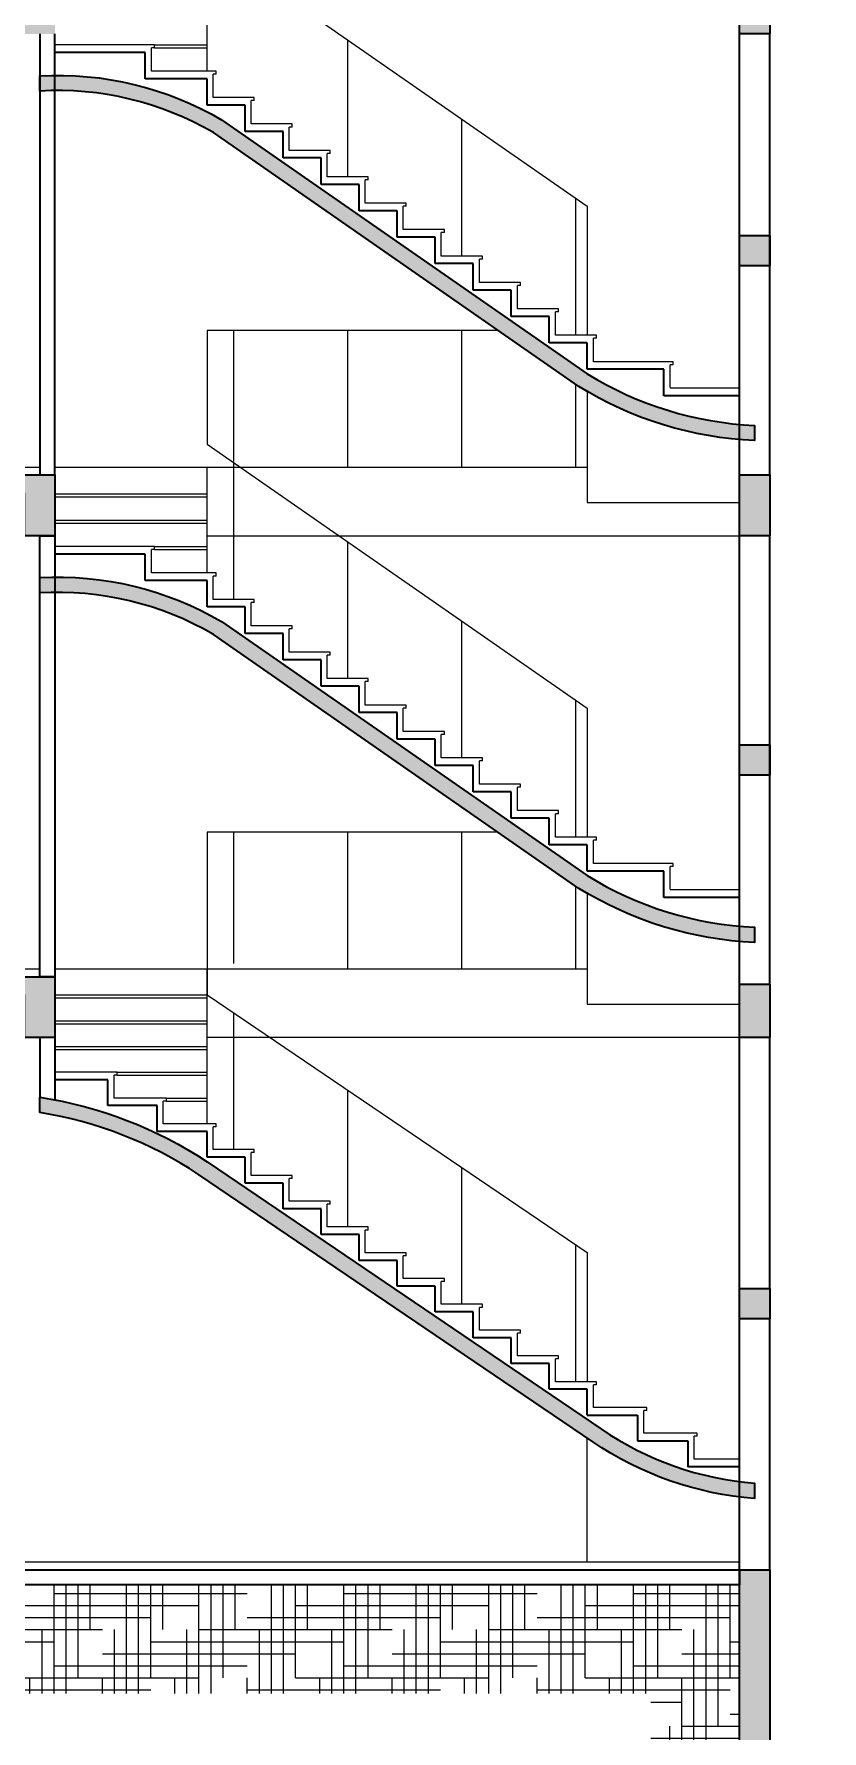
# Model space of a CAD drawing. Header units: millimetres. Extents: x -127141 to 682685, y -1234500 to 49778.
# Drawn here: x 515187 to 520368, y -190676 to -179516 of the extents above; entities that cross this region are included whole.
import ezdxf

# ---------------------------------------------------------------- set-up
doc = ezdxf.new("R2010")
doc.units = ezdxf.units.MM
doc.header["$MEASUREMENT"] = 0
for name, color, linetype, lineweight in [('-CONCRETE', 1, 'Continuous', 35), ('-FURNITURE', 46, 'Continuous', 9), ('-LINE1', 7, 'Continuous', 18), ('-LINE2', 252, 'Continuous', 9), ('-WALL', 4, 'Continuous', 35)]:
    doc.layers.add(name, color=color, linetype=linetype, lineweight=lineweight)
doc.layers.add('13. NET HATCH', color=251, linetype='Continuous')
pattern_1 = [(49.99999999999999, (155045.32992397, 446280.920161084), (71.72601826007534, -6.27521349825951), [7.5, -82.5]), (355, (155045.32992397, 446280.920161084), (-13.8751333613, 75.21921337000119), [6, -66]), (100.4514, (155051.30709197, 446280.397227084), (57.85093817140215, 68.94395420609536), [6.374019, -70.1142112]), (46.18420000000002, (155045.32992397, 446300.920161084), (106.7241048625644, -16.5519014329018), [11.24999999999998, -123.7499999999997]), (96.6356, (155054.22359847, 446299.540830384), (93.46627055487032, 97.41178709004416), [9.561028799999997, -105.1713]), (351.1842000000001, (155045.32992397, 446300.920161084), (93.46619451336271, 97.41186009253248), [9, -99]), (21, (155055.32992397, 446295.920161084), (59.69070521184616, -40.26188906653388), [7.5, -82.5]), (326, (155055.32992397, 446295.920161084), (24.33153319215817, 72.5150045046853), [6, -66]), (71.45140000000002, (155060.30414727, 446292.565000484), (84.02226285814899, 32.25304967099524), [6.374018999999998, -70.11421119999997]), (37.50000000000001, (155045.32992397, 446280.920161084), (1.215985531729066, 33.28938538313115), [0, -65.19999999999999, 0, -67, 0, -66.25]), (7.499999999999999, (155045.32992397, 446280.920161084), (26.30695374421486, 39.44117118823603), [0, -38.2, 0, -63.7, 0, -25.25]), (327.5, (155023.02992397, 446280.920161084), (53.3822436172409, -2.255487173437975), [0, -25, 0, -78, 0, -103.5]), (317.5, (155013.02992397, 446280.920161084), (58.31861693423861, 10.01049823323177), [0, -32.5, 0, -51.79999999999999, 0, -73.5]), (45, (155045.32992397, 446280.920161084), (-30.05203820042827, 30.05203820042827), []), (45, (155045.32992397, 446293.170161084), (-30.05203820042827, 30.05203820042827), [])]

msp = doc.modelspace()

# ---------------------------------------------------------------- hatches: boundary and pattern name
at = {"layer": '13. NET HATCH'}
h = msp.add_hatch(dxfattribs=at)
h.set_pattern_fill('CHAU-01', color=256, scale=10, pattern_type=2)
h.set_pattern_definition(pattern_1)
h.paths.add_polyline_path([(524075.0341103892, -179115.8014388417), (523875.0364275958, -179115.8014388417), (523875.0364275958, -179165.8014388417), (522025.0352689924, -179165.8014388417), (522025.0352689924, -179115.8014388419), (521825.0352689925, -179115.8014388419), (521825.0352689925, -179515.8074222661), (522025.0352689924, -179515.8074222661), (522025.0352689926, -179285.8014388417), (523875.0364275958, -179285.8014388417), (523875.0364275958, -179515.8014388417), (524075.0341103892, -179515.8014388417)])
h.paths.add_polyline_path([(523225.0352689926, -185885.7954554176), (522025.0352689926, -185885.7954554176), (522025.0352689926, -186115.7954554175), (521825.0352689925, -186115.7954554175), (521825.0352689925, -185715.7954554176), (522025.0352689926, -185715.7954554176), (522025.0352689926, -185765.7954554176), (523425.0352689926, -185765.7954554176), (523875.0364275958, -185765.7954554176), (523875.0364275959, -185715.7954554174), (524075.0345807187, -185715.7914540793), (524075.0345807187, -186115.7914540796), (523875.0364275958, -186115.7954554175), (523875.0364275957, -185885.7954554176)])
h.paths.add_polyline_path([(521825.0352689925, -182415.8014388417), (522025.0352689926, -182415.8014388417), (522025.0352689926, -182465.801438842), (523875.0364275958, -182465.8014388417), (523875.0364275958, -182415.8014388417), (524075.0341103892, -182415.8014388417), (524075.0341103892, -182815.8014388417), (523875.0364275958, -182815.8014388417), (523875.0364275958, -182585.8014388417), (522025.0352689926, -182585.8014388417), (522025.0352689926, -182815.801438842), (521825.0352689925, -182815.801438842)])
h.paths.add_polyline_path([(523875.0352689926, -180015.8014388417), (524075.0352689926, -180015.8014388417), (524075.0352689926, -180165.8014388417), (523875.0352689926, -180165.8014388417)])
h.paths.add_polyline_path([(523875.0352689926, -183315.7954554175), (524075.0352689926, -183315.7954554175), (524075.0352689926, -183465.7954554175), (523875.0352689926, -183465.7954554175)])
h.paths.add_polyline_path([(515325.0341103892, -176727.2139982468), (515325.0341103892, -176877.2139982468), (515125.0364275958, -176877.2139982468), (515125.0364275958, -176727.2139982468)])
h.paths.add_polyline_path([(519825.0352689924, -174495.8014388417), (522025.0352689924, -174495.8014388417), (522025.0352689924, -174795.8014388417), (521825.0352689923, -174795.8014388417), (521825.0352689923, -174615.8014388419), (520025.0352689925, -174615.8014388419), (520025.0352689925, -174795.8014388417), (519825.0352689924, -174795.8014388417)])
h.paths.add_polyline_path([(515125.0364275958, -175515.8014388419), (520025.0352689925, -175515.8014388419), (520025.0352689925, -175915.801438842), (519825.0352689924, -175915.801438842), (519825.0352689924, -175635.8014388417), (515325.0364275958, -175635.8014388417), (515325.0364275958, -175915.801438842), (515125.0364275958, -175915.801438842)])
h.paths.add_polyline_path([(521825.0352689923, -175515.8014388419), (524075.0341103891, -175515.8014388417), (524075.0341103891, -175915.8014388417), (523875.0364275957, -175915.8014388417), (523875.0364275957, -175635.8014388417), (522025.0352689924, -175635.8014388417), (522025.0352689924, -175915.801438842), (521825.0352689923, -175915.801438842)])
h.paths.add_polyline_path([(510390.0352689921, -179115.8014388417), (510590.0329517855, -179115.8014388417), (510590.0329517855, -179165.8014388417), (515125.0364275958, -179165.8014388417), (515125.0364275958, -179115.8014388419), (515325.0341103892, -179115.8014388419), (515325.0341103892, -179515.8014388417), (515125.0364275958, -179515.8014388417), (515125.0364275957, -179285.8014388417), (510590.0329517855, -179285.8014388417), (510590.0329517855, -179515.8014388417), (510390.0352689921, -179515.8014388417)])
h.paths.add_polyline_path([(523875.0352689923, -176615.8014388417), (524075.0352689924, -176615.8014388417), (524075.0352689924, -176765.8014388417), (523875.0352689923, -176765.8014388417)])
h.paths.add_polyline_path([(519825.0352689924, -177540.8044305539), (520025.0352689925, -177540.8044305539), (520025.0352689925, -177740.8044305539), (519825.0352689924, -177740.8044305539)])
h.paths.add_polyline_path([(521825.0352689923, -177540.8044305539), (522025.0352689924, -177540.8044305539), (522025.0352689924, -177740.8044305539), (521825.0352689923, -177740.8044305539)])
h.paths.add_polyline_path([(519825.0352689926, -179115.8014388419), (520025.0352689926, -179115.8014388419), (520025.0352689926, -179515.8074222661), (519825.0352689926, -179515.8074222661)])
h.paths.add_polyline_path([(521825.0352689925, -180840.8044305539), (522025.0352689924, -180840.8044305539), (522025.0352689924, -181040.8044305539), (521825.0352689925, -181040.8044305539)])
h.paths.add_polyline_path([(519825.0352689926, -180840.8044305539), (520025.0352689926, -180840.8044305539), (520025.0352689926, -181040.8044305539), (519825.0352689926, -181040.8044305539)])
h.paths.add_polyline_path([(510390.0352689921, -179915.8014388417), (510590.0329517855, -179915.8014388417), (510590.0329517855, -180065.8014388417), (510390.0352689921, -180065.8014388417)])
edge = h.paths.add_edge_path()
edge.add_line((518770.1735868437, -181834.7159191122), (516366.4392356108, -180164.7561345847))
edge.add_arc((515341.7481296381, -181922.1202806603), 2034.286264165292, 59.75421816105209, 93.28902992566904)
edge.add_line((515225.0352689934, -179891.1848526538), (515225.035268993, -179791.0276112616))
edge.add_arc((515341.7481296381, -181922.1202806596), 2134.286264164811, 59.64645075509321, 93.13476773686892, ccw=False)
edge.add_line((516420.2762746012, -180080.394215816), (518825.0352689927, -181751.0658564052))
edge.add_arc((520027.183318078, -179804.2691623094), 2288.050982837072, 238.3046466095832, 267.4412292209479)
edge.add_line((519925.0352689926, -182090.0388523985), (519925.0352689924, -182190.134471311))
edge.add_arc((520027.183318078, -179804.2691623095), 2388.05098283692, 238.2391632880568, 267.548445008484, ccw=False)
h.paths.add_polyline_path([(519825.0352689926, -182415.8014388417), (520025.0352689926, -182415.8014388417), (520025.0352689926, -182815.801438842), (519825.0352689926, -182815.801438842)])
h.paths.add_polyline_path([(521825.0352689925, -184190.7984471297), (522025.0352689926, -184190.7984471297), (522025.0352689926, -184390.7984471295), (521825.0352689925, -184390.7984471295)])
h.paths.add_polyline_path([(519825.0352689926, -184190.7984471297), (520025.0352689926, -184190.7984471297), (520025.0352689926, -184390.7984471295), (519825.0352689926, -184390.7984471295)])
h.paths.add_polyline_path([(509189.6508745029, -183215.4197044895), (509389.6508745029, -183215.4197044895), (509389.6508745029, -183315.4197044896), (509189.6508745029, -183315.4197044896)])
h.paths.add_polyline_path([(510390.0352689921, -183215.7954554175), (510590.0329517855, -183215.7954554175), (510590.0329517855, -183365.7954554175), (510390.0352689921, -183365.7954554175)])
h.paths.add_polyline_path([(510390.0341103888, -186465.7954554175), (510590.0329517855, -186465.7954554175), (510590.0329517855, -186615.7954554175), (510390.0341103888, -186615.7954554175)])
h.paths.add_polyline_path([(511590.0341103889, -186465.7954554175), (511790.0317931823, -186465.7954554175), (511790.0317931823, -186615.7954554175), (511590.0341103889, -186615.7954554175)])
h.paths.add_polyline_path([(519825.0352689926, -187765.7984471298), (520025.0352689926, -187765.7984471298), (520025.0352689926, -187965.7984471297), (519825.0352689926, -187965.7984471297)])
h.paths.add_polyline_path([(521825.0352689925, -187765.7984471298), (522025.0352689926, -187765.7984471298), (522025.0352689926, -187965.7984471297), (521825.0352689925, -187965.7984471297)])
h.paths.add_polyline_path([(523875.0352689926, -187215.7954554175), (524075.0352689926, -187215.7954554175), (524075.0352689926, -187365.7954554175), (523875.0352689926, -187365.7954554175)])
h.paths.add_polyline_path([(510389.5974864072, -181914.9188482676), (510590.0329517855, -181914.9188482676), (510590.0329517855, -182114.9188482676), (510390.0352689921, -182114.9188482676), (510390.0352689921, -182025.0524987921), (509389.6508745029, -182491.5394030411), (509389.6508745029, -182815.8014388417), (508885.0267866861, -182810.8109153082), (508885.0267866861, -182616.5116877833)])
h.paths.add_polyline_path([(510390.0352689921, -182415.8014388417), (515325.0341103892, -182415.8014388417), (515325.0341103892, -182815.8014388417), (515125.0364275958, -182815.8014388417), (515125.0364275958, -182535.8014388417), (510590.0329517855, -182535.8014388417), (510590.0329517855, -182815.8014388417), (510390.0352689921, -182815.8014388417)])
edge = h.paths.add_edge_path()
edge.add_arc((515341.7481296375, -185222.1142972381), 2034.286264167395, 59.75421816106765, 93.289029925646)
edge.add_line((515225.0352689934, -183191.1788692296), (515225.035268993, -183091.0216278374))
edge.add_arc((515341.7481296381, -185222.1142972362), 2134.286264165401, 59.64645075510413, 93.13476773687267, ccw=False)
edge.add_line((516420.2762746012, -183380.3882323917), (518825.0352689927, -185051.0598729807))
edge.add_arc((520027.183318078, -183104.2631788851), 2288.050982837072, 238.3046466095832, 267.4412292209479)
edge.add_line((519925.0352689926, -185390.032868974), (519925.0352689925, -185490.1284878865))
edge.add_arc((520027.1833180779, -183104.2631788853), 2388.050982836681, 238.2391632880562, 267.548445008488, ccw=False)
edge.add_line((518770.1735868437, -185134.7099356878), (516366.4392356106, -183464.7501511603))
h.paths.add_polyline_path([(519825.0352689926, -185765.7954554176), (520025.0352689926, -185765.7954554176), (520025.0352689926, -186115.7954554175), (519825.0352689926, -186115.7954554175)])
h.paths.add_polyline_path([(510590.0329517855, -185835.7954554174), (510590.0329517855, -186115.7954554175), (510390.0352689921, -186115.7954554175), (510390.0352689921, -185885.7954554176), (509390.0352689921, -185885.7954554176), (509390.0352689921, -186085.8002857825), (509190.0352689921, -186085.8002857825), (509190.0352689921, -185765.7954554176), (510390.0352689921, -185765.7954554176), (510390.0352689921, -185715.7954554174), (515325.0341103892, -185715.7954554174), (515325.0341103892, -186115.7954554175), (515125.0364275958, -186115.7954554175), (515125.0364275958, -185835.7954554174)])
edge = h.paths.add_edge_path()
edge.add_line((515225.0352689926, -186609.5595032711), (515225.0352689925, -186508.3548319496))
edge.add_arc((514810.8907282894, -189219.5310879577), 2742.625091356147, 56.49027120121252, 81.31494526630888, ccw=False)
edge.add_line((516325.0352689919, -186932.7519771565), (518917.373671252, -188691.0336760804))
edge.add_arc((520085.6727059981, -186983.160703344), 2069.239649144704, 235.6252684739888, 265.5475833939734)
edge.add_line((519925.0352689926, -189046.1556959274), (519925.0352689926, -189146.4443808245))
edge.add_arc((520085.6727059984, -186983.160703344), 2169.239649144713, 235.6305676472291, 265.7532216642693, ccw=False)
edge.add_line((518861.0789620429, -188773.6832018585), (516269.367622003, -187015.8268147012))
edge.add_arc((514810.8907282894, -189219.5310879576), 2642.625091356115, 56.50222645347959, 80.983603980268)
h = msp.add_hatch(dxfattribs=at)
h.set_pattern_fill('CHAU-01', color=256, scale=10, pattern_type=2)
h.set_pattern_definition(pattern_1)
h.paths.add_polyline_path([(519825.0352689923, -189615.8014388417), (520025.0352689923, -189615.8014388417), (520025.0352689925, -190965.8014388417), (521825.0352689925, -190965.8014388417), (521825.0352689925, -189615.8014388417), (522025.0352689926, -189615.8014388417), (522025.0352689926, -191165.8014388417), (519825.0352689924, -191165.8014388417)])
h = msp.add_hatch(dxfattribs=at)
h.set_pattern_fill('HOUND', color=256, scale=50)
h.set_pattern_definition([(0, (149876.5510953263, -284942.2617080659), (317.5, 79.375), [1270, -635]), (90, (149876.5510953263, -284942.2617080659), (-79.37500000000001, -317.5), [1270, -635])])
h.paths.add_polyline_path([(526075.4757880173, -189965.6600507534), (530197.4602017348, -189965.6600507534), (530197.4602017348, -190429.764466148), (526075.4757880173, -190429.764466148)])
h.paths.add_polyline_path([(524075.0352689926, -189965.8014388417), (525875.4757880173, -189965.8014388417), (525875.4757880173, -190429.764466148), (524075.0352689926, -190429.764466148)])
h.paths.add_polyline_path([(523425.0352689926, -189765.6538830933), (523875.0352689926, -189765.6538830933), (523875.0352689926, -190429.764466148), (523425.0352689926, -190429.764466148)])
h.paths.add_polyline_path([(522025.0352689926, -189765.8012546061), (523425.0352689926, -189765.8012546061), (523424.6206201995, -190429.764466148), (522653.1118230989, -190429.764466148), (522653.1118230989, -191793.408459318), (519241.4725379619, -191793.408459318), (519241.4725379619, -190429.764466148), (512525.0341103889, -190429.764466148), (512525.0341103889, -189715.7954554175), (519825.0352689923, -189715.7954554175), (519825.0352689924, -191165.8014388417), (522025.0352689926, -191165.8014388417)])
h.paths.add_polyline_path([(511325.0341103886, -189765.7952809231), (512325.0341103889, -189765.7954554175), (512325.0341103889, -190429.764466148), (511325.0352689918, -190429.7642916534)])
h.paths.add_polyline_path([(507855.0644659287, -189915.7965090476), (511125.034820561, -189915.794229927), (511125.034820561, -190429.7635936659), (507855.0644659287, -190429.7658727864)])

# ---------------------------------------------------------------- linework, layer by layer
at = {"layer": '-CONCRETE'}
for points in [[(519825.0352689926, -179115.8014388419), (520025.0352689926, -179115.8014388419), (520025.0352689926, -179515.8074222661), (519825.0352689926, -179515.8074222661)], [(519825.0352689926, -180840.8044305539), (520025.0352689926, -180840.8044305539), (520025.0352689926, -181040.8044305539), (519825.0352689926, -181040.8044305539)], [(510390.0352689921, -182415.8014388417), (510590.0329517855, -182415.8014388417), (515325.0341103892, -182415.8014388417), (515325.0341103892, -182815.8014388417), (515125.0364275958, -182815.8014388417), (515125.0364275958, -182535.8014388417), (510590.0329517855, -182535.8014388417), (510590.0329517855, -182815.8014388417), (510390.0352689921, -182815.8014388417)], [(519825.0352689926, -182415.8014388417), (520025.0352689926, -182415.8014388417), (520025.0352689926, -182815.801438842), (519825.0352689926, -182815.801438842)], [(519825.0352689926, -184190.7984471297), (520025.0352689926, -184190.7984471297), (520025.0352689926, -184390.7984471295), (519825.0352689926, -184390.7984471295)], [(510590.0329517855, -185835.7954554174), (510590.0329517855, -186115.7954554175), (510390.0352689921, -186115.7954554175), (510390.0352689921, -185885.7954554176), (509390.0352689921, -185885.7954554176), (509390.0352689921, -186085.8002857825), (509190.0352689921, -186085.8002857825), (509190.0352689921, -185765.7954554176), (510390.0352689921, -185765.7954554176), (510390.0352689921, -185715.7954554174), (515325.0341103892, -185715.7954554174), (515325.0341103892, -186115.7954554175), (515125.0364275958, -186115.7954554175), (515125.0364275958, -185835.7954554174)], [(519825.0352689926, -185765.7954554176), (520025.0352689926, -185765.7954554176), (520025.0352689926, -186115.7954554175), (519825.0352689926, -186115.7954554175)], [(519825.0352689926, -187765.7984471298), (520025.0352689926, -187765.7984471298), (520025.0352689926, -187965.7984471297), (519825.0352689926, -187965.7984471297)], [(519825.0352689923, -189715.7954554175), (511790.0341103889, -189715.7954554175), (511790.0341103889, -189615.7954554175), (519825.0352689923, -189615.7954554175)], [(519825.0352689923, -189615.8014388417), (520025.0352689923, -189615.8014388417), (520025.0352689925, -190965.8014388417), (521825.0352689925, -190965.8014388417), (521825.0352689925, -189615.8014388417), (522025.0352689926, -189615.8014388417), (522025.0352689926, -191165.8014388417), (519825.0352689924, -191165.8014388417)]]:
    msp.add_lwpolyline(points, close=True, dxfattribs=at)
for points in [[(518770.1735868437, -181834.7159191122), (516366.4392356108, -180164.7561345847, 0.1473765251484274), (515225.0352689934, -179891.1848526538), (515225.035268993, -179791.0276112616, -0.1471692532390598), (516420.2762746012, -180080.394215816), (518825.0352689928, -181751.0658564052, 0.1278217129346928), (519925.0352689926, -182090.0388523985), (519925.0352689926, -182190.134471311, -0.1285876405337499)], [(516366.4392356107, -183464.7501511603, 0.1473765251484203), (515225.0352689934, -183191.1788692296), (515225.035268993, -183091.0216278374, -0.1471692532390494), (516420.2762746012, -183380.3882323917), (518825.0352689928, -185051.0598729807, 0.1278217129346924), (519925.0352689926, -185390.032868974), (519925.0352689926, -185490.1284878865, -0.1285876405337623), (518770.1735868437, -185134.7099356878)], [(515225.0352689926, -186609.5595032711), (515225.0352689926, -186508.3548319496, -0.1087436971116482), (516325.0352689919, -186932.7519771565), (518917.373671252, -188691.0336760804, 0.1313076727836447), (519925.0352689926, -189046.1556959274), (519925.0352689926, -189146.4443808245, -0.1321969910404124), (518861.0789620429, -188773.6832018585), (516269.3676220029, -187015.8268147012, 0.1072283159737494)]]:
    msp.add_lwpolyline(points, format="xyb", close=True, dxfattribs=at)
at = {"layer": '-FURNITURE'}
for p, q in [((516325.0352689923, -178912.6421899617), (518825.0352689924, -180649.4811460542)), ((518825.0352689924, -180649.4811460542), (518825.0352689924, -181497.3759773714)), ((516325.0352689923, -181465.8014388417), (516325.0352689923, -182212.6421899617)), ((518239.1593569746, -181465.8014388417), (516325.0352689923, -181465.8014388417)), ((516325.0352689923, -182212.6421899617), (518825.0352689924, -183949.481146054)), ((518825.0352689924, -183949.481146054), (518825.0352689924, -184797.3759773714)), ((518239.1593569746, -184765.7954554174), (516325.0352689923, -184765.7954554174)), ((516325.0352689923, -184765.7954554174), (516325.0352689923, -185834.0563249827)), ((516325.0352689923, -185834.0563249827), (518825.0352689924, -187529.7084988959)), ((518825.0352689924, -187529.7084988959), (518825.0352689924, -188378.8389336783))]:
    msp.add_line(p, q, dxfattribs=at)
for points in [[(517250.0352689923, -180455.2726037159), (517250.0352689923, -179555.2726037159)], [(518000.0352689924, -180976.3242905437), (518000.0352689924, -180076.3242905436)], [(518750.0352689924, -181497.3759773714), (518750.0352689924, -180597.3759773714)], [(516500.0352689923, -182327.9154193117), (516500.0352689923, -181465.8014388417)], [(517250.0352689923, -182365.8014388417), (517250.0352689923, -181465.8014388417)], [(518000.0352689924, -182365.8014388417), (518000.0352689924, -181465.8014388417)], [(518750.0352689924, -182365.8014388417), (518750.0352689924, -181820.7251131306)], [(516500.0352689923, -183234.2209168882), (516500.0352689923, -182334.2209168882)], [(517250.0352689923, -183755.2726037158), (517250.0352689923, -182855.2726037159)], [(518000.0352689924, -184276.3242905436), (518000.0352689924, -183376.3242905436)], [(518750.0352689924, -184797.3759773714), (518750.0352689924, -183897.3759773714)], [(516500.0352689923, -185627.9094358872), (516500.0352689923, -184765.7954554174)], [(517250.0352689923, -185665.7954554175), (517250.0352689923, -184765.7954554174)], [(518000.0352689924, -185665.7954554175), (518000.0352689924, -184765.7954554174)], [(518750.0352689924, -185665.7954554175), (518750.0352689924, -185120.7191297062)], [(516500.0352689923, -186852.7519771567), (516500.0352689923, -185952.7519771567)], [(517250.0352689923, -187361.4476293306), (517250.0352689923, -186461.4476293306)], [(518000.0352689924, -187870.1432815046), (518000.0352689924, -186970.1432815045)], [(518750.0352689924, -188378.8389336783), (518750.0352689924, -187478.8389336783)]]:
    msp.add_lwpolyline(points, dxfattribs=at)
at = {"layer": '-LINE1'}
msp.add_line((510589.6230046874, -182365.8014388417), (515224.6112504207, -182365.8014388417), dxfattribs=at)
for points in [[(515225.0352689926, -185665.7954554175), (510390.0352689921, -185665.7954554175), (510390.0352689921, -185715.7954554174)], [(519825.0352689923, -189565.7954554175), (511590.0341103889, -189565.7954554175), (511590.0341103889, -189615.7954554175)]]:
    msp.add_lwpolyline(points, dxfattribs=at)
at = {"layer": '-LINE2'}
for p, q in [((515978.9823320006, -179586.8591090938), (515325.0341103892, -179586.8591090938)), ((515958.9823320007, -179760.5430047031), (515958.9823320007, -179606.859109094)), ((515978.9823320006, -179606.859109094), (515958.9823320007, -179606.859109094)), ((515978.9823320006, -179606.859109094), (515978.9823320006, -179586.8591090938)), ((515978.9823320006, -179586.8591090938), (516325.0352689923, -179586.8591090938)), ((515978.9823320006, -179606.859109094), (516325.0352689923, -179606.859109094)), ((516385.0352689924, -179760.5430047031), (515958.9823320007, -179760.5430047031)), ((516365.0352689923, -179934.2269003125), (516365.0352689923, -179780.5430047031)), ((516385.0352689924, -179780.5430047031), (516365.0352689923, -179780.5430047031)), ((516385.0352689924, -179780.5430047031), (516385.0352689924, -179760.5430047031)), ((516635.0352689923, -179934.2269003125), (516365.0352689923, -179934.2269003125)), ((516615.0352689923, -180107.9107959217), (516615.0352689923, -179954.2269003125)), ((516635.0352689923, -179954.2269003125), (516615.0352689923, -179954.2269003125)), ((516635.0352689923, -179954.2269003125), (516635.0352689923, -179934.2269003125)), ((516885.0352689923, -180107.9107959217), (516615.0352689923, -180107.9107959217)), ((516865.0352689923, -180281.594691531), (516865.0352689923, -180127.9107959217)), ((516885.0352689923, -180127.9107959217), (516865.0352689923, -180127.9107959217)), ((516885.0352689923, -180127.9107959217), (516885.0352689923, -180107.9107959217)), ((517135.0352689923, -180281.594691531), (516865.0352689923, -180281.594691531)), ((517115.0352689924, -180455.2785871401), (517115.0352689924, -180301.594691531)), ((517135.0352689923, -180301.594691531), (517115.0352689924, -180301.594691531)), ((517135.0352689923, -180301.594691531), (517135.0352689923, -180281.594691531)), ((517385.0352689923, -180455.2785871401), (517115.0352689924, -180455.2785871401)), ((517385.0352689923, -180475.27858714), (517385.0352689923, -180455.2785871401)), ((517365.0352689924, -180628.9624827494), (517365.0352689924, -180475.27858714)), ((517385.0352689923, -180475.27858714), (517365.0352689924, -180475.27858714)), ((517635.0352689924, -180628.9624827494), (517365.0352689924, -180628.9624827494)), ((517615.0352689924, -180802.6463783586), (517615.0352689924, -180648.9624827494)), ((517635.0352689924, -180648.9624827494), (517615.0352689924, -180648.9624827494)), ((517635.0352689924, -180648.9624827494), (517635.0352689924, -180628.9624827494)), ((517885.0352689924, -180802.6463783586), (517615.0352689924, -180802.6463783586)), ((517865.0352689923, -180976.3302739678), (517865.0352689923, -180822.6463783587)), ((517885.0352689924, -180822.6463783587), (517865.0352689923, -180822.6463783587)), ((517885.0352689924, -180822.6463783587), (517885.0352689924, -180802.6463783586)), ((518135.0352689923, -180976.3302739678), (517865.0352689923, -180976.3302739678)), ((518115.0352689923, -181150.0141695772), (518115.0352689923, -180996.3302739678)), ((518135.0352689923, -180996.3302739678), (518115.0352689923, -180996.3302739678)), ((518135.0352689923, -180996.3302739678), (518135.0352689923, -180976.3302739678)), ((518385.0352689923, -181150.0141695772), (518115.0352689923, -181150.0141695772)), ((518365.0352689924, -181323.6980651865), (518365.0352689924, -181170.0141695772)), ((518385.0352689923, -181170.0141695772), (518365.0352689924, -181170.0141695772)), ((518385.0352689923, -181170.0141695772), (518385.0352689923, -181150.0141695772)), ((518635.0352689923, -181323.6980651865), (518365.0352689924, -181323.6980651865)), ((518615.0352689923, -181497.3819607956), (518615.0352689923, -181343.6980651864)), ((518635.0352689923, -181343.6980651864), (518615.0352689923, -181343.6980651864)), ((518635.0352689923, -181343.6980651864), (518635.0352689923, -181323.6980651865)), ((518885.0352689924, -181497.3819607956), (518615.0352689923, -181497.3819607956)), ((518865.0352689923, -181671.065856405), (518865.0352689923, -181517.3819607957)), ((518885.0352689924, -181517.3819607957), (518865.0352689923, -181517.3819607957)), ((518885.0352689924, -181517.3819607957), (518885.0352689924, -181497.3819607956)), ((519388.9473475299, -181671.065856405), (518865.0352689923, -181671.065856405)), ((519368.9473475298, -181840.6310737961), (519368.9473475298, -181691.065856405)), ((519388.9473475299, -181691.065856405), (519368.9473475298, -181691.065856405)), ((519388.9473475299, -181691.065856405), (519388.9473475299, -181671.065856405)), ((519825.0352689923, -181844.7497520141), (519368.9473475298, -181844.7497520141)), ((515324.6112504206, -182365.8014388417), (518825.0352689924, -182365.8014388417)), ((515325.0341103892, -182539.4853344512), (516325.0352689923, -182539.4853344512)), ((515325.0341103892, -182559.4853344511), (516325.0352689923, -182559.4853344511)), ((515325.0341103892, -182713.1692300604), (516325.0352689923, -182713.1692300603)), ((515325.0341103892, -182733.1692300604), (516325.0352689923, -182733.1692300603)), ((515978.9823320006, -182886.8531256696), (515325.0341103892, -182886.8531256696)), ((515958.9823320007, -183060.5370212789), (515958.9823320007, -182906.8531256696)), ((515978.9823320006, -182906.8531256696), (515958.9823320007, -182906.8531256696)), ((515978.9823320006, -182906.8531256696), (515978.9823320006, -182886.8531256696)), ((515978.9823320006, -182886.8531256696), (516325.0352689923, -182886.8531256696)), ((515978.9823320006, -182906.8531256696), (516325.0352689923, -182906.8531256696)), ((516385.0352689924, -183060.5370212789), (515958.9823320007, -183060.5370212789)), ((516365.0352689923, -183234.2209168882), (516365.0352689923, -183080.5370212788)), ((516385.0352689924, -183080.5370212788), (516365.0352689923, -183080.5370212788)), ((516385.0352689924, -183080.5370212788), (516385.0352689924, -183060.5370212789)), ((516635.0352689923, -183234.2209168882), (516365.0352689923, -183234.2209168882)), ((516615.0352689923, -183407.9048124972), (516615.0352689923, -183254.2209168882)), ((516635.0352689923, -183254.2209168882), (516615.0352689923, -183254.2209168882)), ((516635.0352689923, -183254.2209168882), (516635.0352689923, -183234.2209168882)), ((516885.0352689923, -183407.9048124972), (516615.0352689923, -183407.9048124972)), ((516865.0352689923, -183581.5887081067), (516865.0352689923, -183427.9048124972)), ((516885.0352689923, -183427.9048124972), (516865.0352689923, -183427.9048124972)), ((516885.0352689923, -183427.9048124972), (516885.0352689923, -183407.9048124972)), ((517135.0352689923, -183581.5887081067), (516865.0352689923, -183581.5887081067)), ((517135.0352689923, -183601.5887081065), (517135.0352689923, -183581.5887081067)), ((517115.0352689924, -183755.2726037158), (517115.0352689924, -183601.5887081065)), ((517135.0352689923, -183601.5887081065), (517115.0352689924, -183601.5887081065)), ((517385.0352689923, -183755.2726037158), (517115.0352689924, -183755.2726037158)), ((517365.0352689924, -183928.956499325), (517365.0352689924, -183775.2726037159)), ((517385.0352689923, -183775.2726037159), (517365.0352689924, -183775.2726037159)), ((517385.0352689923, -183775.2726037159), (517385.0352689923, -183755.2726037158)), ((517635.0352689924, -183928.956499325), (517365.0352689924, -183928.956499325)), ((517615.0352689924, -184102.6403949343), (517615.0352689924, -183948.956499325)), ((517635.0352689924, -183948.956499325), (517615.0352689924, -183948.956499325)), ((517635.0352689924, -183948.956499325), (517635.0352689924, -183928.956499325)), ((517885.0352689924, -184102.6403949343), (517615.0352689924, -184102.6403949343)), ((517865.0352689923, -184276.3242905436), (517865.0352689923, -184122.6403949343)), ((517885.0352689924, -184122.6403949343), (517865.0352689923, -184122.6403949343)), ((517885.0352689924, -184122.6403949343), (517885.0352689924, -184102.6403949343)), ((518135.0352689923, -184276.3242905436), (517865.0352689923, -184276.3242905436)), ((518115.0352689923, -184450.0081861527), (518115.0352689923, -184296.3242905436)), ((518135.0352689923, -184296.3242905436), (518115.0352689923, -184296.3242905436)), ((518135.0352689923, -184296.3242905436), (518135.0352689923, -184276.3242905436)), ((518385.0352689923, -184450.0081861527), (518115.0352689923, -184450.0081861527)), ((518365.0352689924, -184623.6920817621), (518365.0352689924, -184470.0081861529)), ((518385.0352689923, -184470.0081861529), (518365.0352689924, -184470.0081861529)), ((518385.0352689923, -184470.0081861529), (518385.0352689923, -184450.0081861527)), ((518635.0352689923, -184623.6920817621), (518365.0352689924, -184623.6920817621)), ((518615.0352689923, -184797.3759773714), (518615.0352689923, -184643.692081762)), ((518635.0352689923, -184643.692081762), (518615.0352689923, -184643.692081762)), ((518635.0352689923, -184643.692081762), (518635.0352689923, -184623.6920817621)), ((518885.0352689924, -184797.3759773714), (518615.0352689923, -184797.3759773714)), ((518865.0352689923, -184971.0598729805), (518865.0352689923, -184817.3759773714)), ((518885.0352689924, -184817.3759773714), (518865.0352689923, -184817.3759773714)), ((518885.0352689924, -184817.3759773714), (518885.0352689924, -184797.3759773714)), ((519388.9473475299, -184971.0598729805), (518865.0352689923, -184971.0598729805)), ((519368.9473475298, -185140.6250903718), (519368.9473475298, -184991.0598729805)), ((519388.9473475299, -184991.0598729805), (519368.9473475298, -184991.0598729805)), ((519388.9473475299, -184991.0598729805), (519388.9473475299, -184971.0598729805)), ((519825.0352689923, -185144.7437685898), (519368.9473475298, -185144.7437685898)), ((518825.0352689924, -185167.6651185732), (518825.0352689924, -185897.1529741479)), ((518825.0352689924, -185897.1529741479), (519825.0364275958, -185897.1529741479)), ((515733.1174069304, -186344.0563249828), (515325.0341103892, -186344.0563249828)), ((515713.1174069305, -186513.621542374), (515713.1174069305, -186364.0563249829)), ((515733.1174069304, -186364.0563249829), (515713.1174069305, -186364.0563249829)), ((515733.1174069304, -186364.0563249829), (515733.1174069304, -186344.0563249828)), ((516057.1339499612, -186513.621542374), (515713.1174069305, -186513.621542374)), ((516037.1339499612, -186683.1867597655), (516037.1339499612, -186533.6215423743)), ((516057.1339499612, -186533.6215423743), (516037.1339499612, -186533.6215423743)), ((516057.1339499612, -186533.6215423743), (516057.1339499612, -186513.621542374)), ((516385.0352689924, -186683.1867597655), (516037.1339499612, -186683.1867597655)), ((516365.0352689923, -186852.7519771567), (516365.0352689923, -186703.1867597654)), ((516385.0352689924, -186703.1867597654), (516365.0352689923, -186703.1867597654)), ((516385.0352689924, -186703.1867597654), (516385.0352689924, -186683.1867597655)), ((516635.0352689923, -186852.7519771567), (516365.0352689923, -186852.7519771567)), ((516615.0352689923, -187022.3171945479), (516615.0352689923, -186872.7519771567)), ((516635.0352689923, -186872.7519771567), (516615.0352689923, -186872.7519771567)), ((516635.0352689923, -186872.7519771567), (516635.0352689923, -186852.7519771567)), ((516885.0352689923, -187022.3171945479), (516615.0352689923, -187022.3171945479)), ((516865.0352689923, -187191.8824119393), (516865.0352689923, -187042.3171945481)), ((516885.0352689923, -187042.3171945481), (516865.0352689923, -187042.3171945481)), ((516885.0352689923, -187042.3171945481), (516885.0352689923, -187022.3171945479)), ((517135.0352689923, -187191.8824119393), (516865.0352689923, -187191.8824119393)), ((517115.0352689924, -187361.4476293306), (517115.0352689924, -187211.8824119393)), ((517135.0352689923, -187211.8824119393), (517115.0352689924, -187211.8824119393)), ((517135.0352689923, -187211.8824119393), (517135.0352689923, -187191.8824119393)), ((517385.0352689923, -187361.4476293306), (517115.0352689924, -187361.4476293306)), ((517365.0352689924, -187531.0128467218), (517365.0352689924, -187381.4476293306)), ((517385.0352689923, -187381.4476293306), (517365.0352689924, -187381.4476293306)), ((517385.0352689923, -187381.4476293306), (517385.0352689923, -187361.4476293306)), ((517635.0352689924, -187531.0128467218), (517365.0352689924, -187531.0128467218)), ((517615.0352689924, -187700.5780641133), (517615.0352689924, -187551.012846722)), ((517635.0352689924, -187551.012846722), (517615.0352689924, -187551.012846722)), ((517635.0352689924, -187551.012846722), (517635.0352689924, -187531.0128467218)), ((517885.0352689924, -187700.5780641133), (517615.0352689924, -187700.5780641133)), ((517865.0352689923, -187870.1432815046), (517865.0352689923, -187720.5780641132)), ((517885.0352689924, -187720.5780641132), (517865.0352689923, -187720.5780641132)), ((517885.0352689924, -187720.5780641132), (517885.0352689924, -187700.5780641133)), ((518135.0352689923, -187870.1432815046), (517865.0352689923, -187870.1432815046)), ((518115.0352689923, -188039.7084988958), (518115.0352689923, -187890.1432815045)), ((518135.0352689923, -187890.1432815045), (518115.0352689923, -187890.1432815045)), ((518135.0352689923, -187890.1432815045), (518135.0352689923, -187870.1432815046)), ((518385.0352689923, -188039.7084988958), (518115.0352689923, -188039.7084988958)), ((518385.0352689923, -188059.7084988958), (518385.0352689923, -188039.7084988958)), ((518365.0352689924, -188209.2737162872), (518365.0352689924, -188059.7084988958)), ((518385.0352689923, -188059.7084988958), (518365.0352689924, -188059.7084988958)), ((518635.0352689923, -188209.2737162872), (518365.0352689924, -188209.2737162872)), ((518615.0352689923, -188378.8389336783), (518615.0352689923, -188229.2737162872)), ((518635.0352689923, -188229.2737162872), (518615.0352689923, -188229.2737162872)), ((518635.0352689923, -188229.2737162872), (518635.0352689923, -188209.2737162872)), ((518885.0352689924, -188378.8389336783), (518615.0352689923, -188378.8389336783)), ((518885.0352689924, -188398.8389336783), (518885.0352689924, -188378.8389336783)), ((518865.0352689923, -188548.4041510697), (518865.0352689923, -188398.8389336783)), ((518885.0352689924, -188398.8389336783), (518865.0352689923, -188398.8389336783)), ((519215.7139943271, -188548.4041510697), (518865.0352689923, -188548.4041510697)), ((519195.7139943271, -188717.9693684611), (519195.7139943271, -188568.4041510697)), ((519215.7139943271, -188568.4041510697), (519195.7139943271, -188568.4041510697)), ((519215.7139943271, -188568.4041510697), (519215.7139943271, -188548.4041510697)), ((519546.392719662, -188717.9693684611), (519195.7139943271, -188717.9693684611)), ((519546.392719662, -188737.9693684611), (519546.392719662, -188717.9693684611)), ((518825.0352689924, -189565.7954554175), (518825.0352689924, -188749.2361752678)), ((519526.392719662, -188887.5345858524), (519526.392719662, -188737.9693684611)), ((519546.392719662, -188737.9693684611), (519526.392719662, -188737.9693684611)), ((519825.0352689923, -188887.5345858524), (519526.392719662, -188887.5345858524))]:
    msp.add_line(p, q, dxfattribs=at)
for points in [[(516325.0352689923, -179760.5430047031), (516325.0352689923, -179065.8074222661)], [(518825.0352689924, -181867.6711019974), (518825.0352689924, -182597.1589575723), (519825.0364275958, -182597.1589575723)], [(516325.0352689923, -183060.5370212789), (516325.0352689923, -182365.8014388417)], [(516325.0352689923, -182815.8014388417), (519825.0352689923, -182815.8014388417)], [(518825.0352689924, -185665.7954554175), (515325.0341103892, -185665.7954554175)], [(516325.0352689923, -186683.1867597655), (516325.0352689923, -185665.7954554175)], [(515325.0341103892, -185835.3606728088), (516325.0352689923, -185835.3606728088)], [(515325.0341103892, -185855.3606728091), (516325.0352689923, -185855.3606728091)], [(515325.0341103892, -186004.9258902003), (516325.0352689923, -186004.9258902003)], [(515325.0341103892, -186024.9258902003), (516325.0352689923, -186024.9258902003)], [(519825.0352689923, -186115.7954554175), (516325.0352689923, -186115.7954554175)], [(515325.0341103892, -186174.4911075915), (516325.0352689923, -186174.4911075915)], [(515325.0341103892, -186194.4911075914), (516325.0352689923, -186194.4911075914)], [(515733.1174069304, -186344.0563249828), (516325.0352689923, -186344.0563249828)], [(515733.1174069304, -186364.0563249829), (516325.0352689923, -186364.0563249829)], [(516057.1339499612, -186513.621542374), (516325.0352689923, -186513.621542374)], [(516057.1339499612, -186533.6215423743), (516325.0352689923, -186533.6215423743)]]:
    msp.add_lwpolyline(points, dxfattribs=at)
at = {"layer": '-WALL'}
for p, q in [((519825.0352689926, -182415.8014388417), (519825.0352689926, -179515.8074222661)), ((520025.0352689926, -182415.8014388417), (520025.0352689926, -179515.8074222661)), ((515918.9823320006, -179636.859109094), (515325.0341103892, -179636.859109094)), ((515918.9823320006, -179810.5430047031), (515918.9823320006, -179636.859109094)), ((516325.0352689923, -179810.5430047031), (515918.9823320006, -179810.5430047031)), ((516325.0352689923, -179984.2269003126), (516325.0352689923, -179810.5430047031)), ((516575.0352689923, -179984.2269003126), (516325.0352689923, -179984.2269003126)), ((516575.0352689923, -180157.9107959217), (516575.0352689923, -179984.2269003126)), ((516825.0352689923, -180157.9107959217), (516575.0352689923, -180157.9107959217)), ((516825.0352689923, -180331.594691531), (516825.0352689923, -180157.9107959217)), ((517075.0352689923, -180331.594691531), (516825.0352689923, -180331.594691531)), ((517075.0352689923, -180505.2785871401), (517075.0352689923, -180331.594691531)), ((517325.0352689923, -180505.2785871401), (517075.0352689923, -180505.2785871401)), ((517325.0352689923, -180678.9624827494), (517325.0352689923, -180505.2785871401)), ((517575.0352689924, -180678.9624827494), (517325.0352689923, -180678.9624827494)), ((517575.0352689924, -180852.6463783587), (517575.0352689924, -180678.9624827494)), ((517825.0352689924, -180852.6463783587), (517575.0352689924, -180852.6463783587)), ((517825.0352689924, -181026.3302739678), (517825.0352689924, -180852.6463783587)), ((518075.0352689924, -181026.3302739678), (517825.0352689924, -181026.3302739678)), ((518075.0352689924, -181200.014169577), (518075.0352689924, -181026.3302739678)), ((518325.0352689923, -181200.014169577), (518075.0352689924, -181200.014169577)), ((518325.0352689923, -181373.6980651864), (518325.0352689923, -181200.014169577)), ((518575.0352689923, -181373.6980651864), (518325.0352689923, -181373.6980651864)), ((518575.0352689923, -181547.3819607957), (518575.0352689923, -181373.6980651864)), ((518825.0352689924, -181547.3819607957), (518575.0352689923, -181547.3819607957)), ((518825.0352689924, -181721.065856405), (518825.0352689924, -181547.3819607957)), ((519328.9473475298, -181721.065856405), (518825.0352689924, -181721.065856405)), ((519328.9473475298, -181894.7497520141), (519328.9473475298, -181721.065856405)), ((519825.0352689923, -181894.7497520141), (519328.9473475298, -181894.7497520141)), ((519825.0352689926, -185765.7954554176), (519825.0352689926, -182815.8014388417)), ((520025.0352689926, -185765.7954554176), (520025.0352689926, -182815.8014388417)), ((515918.9823320006, -182936.8531256696), (515325.0341103892, -182936.8531256696)), ((515918.9823320006, -183110.5370212788), (515918.9823320006, -182936.8531256696)), ((516325.0352689923, -183110.5370212788), (515918.9823320006, -183110.5370212788)), ((516325.0352689923, -183284.2209168882), (516325.0352689923, -183110.5370212788)), ((516575.0352689923, -183284.2209168882), (516325.0352689923, -183284.2209168882)), ((516575.0352689923, -183457.9048124972), (516575.0352689923, -183284.2209168882)), ((516825.0352689923, -183457.9048124972), (516575.0352689923, -183457.9048124972)), ((516825.0352689923, -183631.5887081064), (516825.0352689923, -183457.9048124972)), ((517075.0352689923, -183631.5887081064), (516825.0352689923, -183631.5887081064)), ((517075.0352689923, -183805.2726037159), (517075.0352689923, -183631.5887081064)), ((517325.0352689923, -183805.2726037159), (517075.0352689923, -183805.2726037159)), ((517325.0352689923, -183978.956499325), (517325.0352689923, -183805.2726037159)), ((517575.0352689924, -183978.956499325), (517325.0352689923, -183978.956499325)), ((517575.0352689924, -184152.6403949343), (517575.0352689924, -183978.956499325)), ((517825.0352689924, -184152.6403949343), (517575.0352689924, -184152.6403949343)), ((517825.0352689924, -184326.3242905436), (517825.0352689924, -184152.6403949343)), ((518075.0352689924, -184326.3242905436), (517825.0352689924, -184326.3242905436)), ((518075.0352689924, -184500.0081861529), (518075.0352689924, -184326.3242905436)), ((518325.0352689923, -184500.0081861529), (518075.0352689924, -184500.0081861529)), ((518325.0352689923, -184673.692081762), (518325.0352689923, -184500.0081861529)), ((518575.0352689923, -184673.692081762), (518325.0352689923, -184673.692081762)), ((518575.0352689923, -184847.3759773714), (518575.0352689923, -184673.692081762)), ((518825.0352689924, -184847.3759773714), (518575.0352689923, -184847.3759773714)), ((518825.0352689924, -185021.0598729803), (518825.0352689924, -184847.3759773714)), ((519328.9473475298, -185021.0598729803), (518825.0352689924, -185021.0598729803)), ((519328.9473475298, -185194.7437685897), (519328.9473475298, -185021.0598729803)), ((519825.0352689923, -185194.7437685897), (519328.9473475298, -185194.7437685897)), ((519825.0352689926, -187765.7984471298), (519825.0352689926, -186115.7954554175)), ((520025.0352689926, -187765.7984471298), (520025.0352689926, -186115.7954554175)), ((515673.1174069304, -186394.0563249829), (515325.0341103892, -186394.0563249829)), ((515673.1174069304, -186563.6215423743), (515673.1174069304, -186394.0563249829)), ((515997.1339499611, -186563.6215423743), (515673.1174069304, -186563.6215423743)), ((515997.1339499611, -186733.1867597654), (515997.1339499611, -186563.6215423743)), ((516325.0352689923, -186733.1867597654), (515997.1339499611, -186733.1867597654)), ((516325.0352689923, -186902.7519771567), (516325.0352689923, -186733.1867597654)), ((516575.0352689923, -186902.7519771567), (516325.0352689923, -186902.7519771567)), ((516575.0352689923, -187072.317194548), (516575.0352689923, -186902.7519771567)), ((516825.0352689923, -187072.317194548), (516575.0352689923, -187072.317194548)), ((516825.0352689923, -187241.8824119393), (516825.0352689923, -187072.317194548)), ((517075.0352689923, -187241.8824119393), (516825.0352689923, -187241.8824119393)), ((517075.0352689923, -187411.4476293306), (517075.0352689923, -187241.8824119393)), ((517325.0352689923, -187411.4476293306), (517075.0352689923, -187411.4476293306)), ((517325.0352689923, -187581.012846722), (517325.0352689923, -187411.4476293306)), ((517575.0352689924, -187581.012846722), (517325.0352689923, -187581.012846722)), ((517575.0352689924, -187750.5780641132), (517575.0352689924, -187581.012846722)), ((517825.0352689924, -187750.5780641132), (517575.0352689924, -187750.5780641132)), ((517825.0352689924, -187920.1432815045), (517825.0352689924, -187750.5780641132)), ((518075.0352689924, -187920.1432815045), (517825.0352689924, -187920.1432815045)), ((518075.0352689924, -188089.7084988958), (518075.0352689924, -187920.1432815045)), ((519825.0352689926, -189615.8014388417), (519825.0352689926, -187965.7984471297)), ((520025.0352689926, -189615.8014388417), (520025.0352689926, -187965.7984471297)), ((518325.0352689923, -188089.7084988958), (518075.0352689924, -188089.7084988958)), ((518325.0352689923, -188259.2737162872), (518325.0352689923, -188089.7084988958)), ((518575.0352689923, -188259.2737162872), (518325.0352689923, -188259.2737162872)), ((518575.0352689923, -188428.8389336782), (518575.0352689923, -188259.2737162872)), ((518825.0352689924, -188428.8389336782), (518575.0352689923, -188428.8389336782)), ((518825.0352689924, -188598.4041510697), (518825.0352689924, -188428.8389336782)), ((518825.0352689924, -188598.4041510697), (519155.7139943271, -188598.4041510697)), ((519155.7139943271, -188598.4041510697), (519155.7139943271, -188767.9693684611)), ((519155.7139943271, -188767.9693684611), (519486.392719662, -188767.9693684611))]:
    msp.add_line(p, q, dxfattribs=at)
for points in [[(515224.6112504207, -179515.8014388417), (515224.6112504207, -182415.6600507535), (515324.6112504206, -182415.6600507535), (515324.6112504206, -179515.8014388417)], [(515225.0352689926, -186115.7954554175), (515225.0352689926, -186508.3548319496)], [(515325.0341103892, -186115.7954554175), (515325.0341103892, -186525.5286799447)], [(519486.392719662, -188767.9693684611), (519486.392719662, -188937.5345858523), (519825.0352689923, -188937.5345858523)]]:
    msp.add_lwpolyline(points, dxfattribs=at)
msp.add_lwpolyline([(515325.0341103892, -185715.7954554174), (515225.0352689926, -185715.7954554174), (515225.0352689926, -182815.8014388417), (515325.0341103892, -182815.8014388417)], close=True, dxfattribs=at)

doc.saveas('drawing.dxf')
